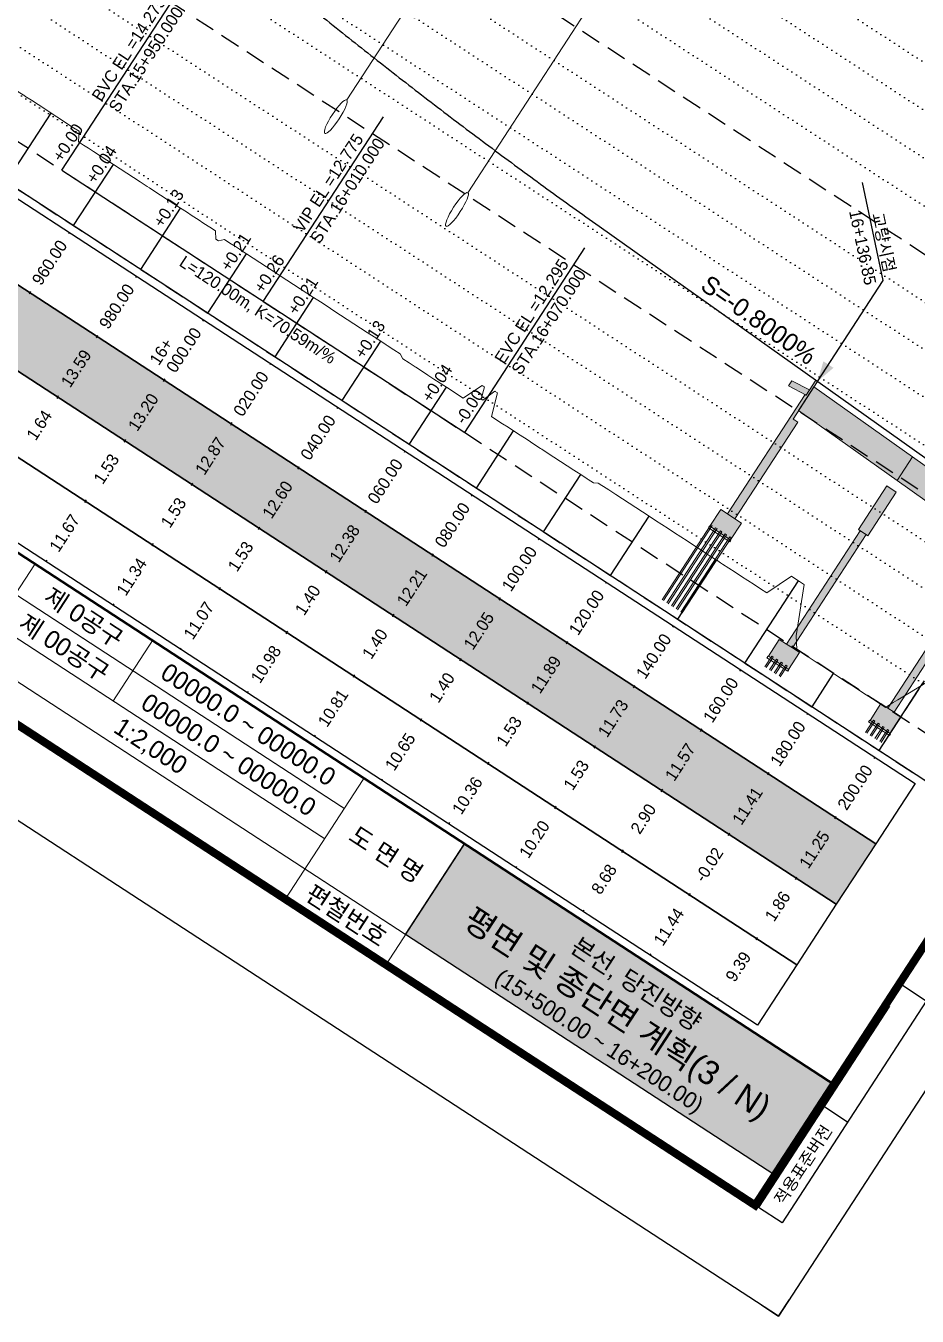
# Model space of a CAD drawing. Header units: millimetres. Extents: x 156921 to 159642, y 477538 to 479586.
# Drawn here: x 159113.5 to 159336.1, y 477537.7 to 477859.7 of the extents above; entities that cross this region are included whole.
import ezdxf
from ezdxf.enums import TextEntityAlignment as Align

# ---------------------------------------------------------------- set-up
doc = ezdxf.new("R2010")
doc.units = ezdxf.units.MM
doc.header["$MEASUREMENT"] = 0
for name, pattern in [('A-CENTR05', [10, 6.25, -1.25, 1.25, -1.25]), ('A-DASHD01', [0.75, 0.5, -0.25]), ('A-DOTLN01H', [0.125, 0, -0.125]), ('CONT', [2, 1, 1])]:
    doc.linetypes.add(name, pattern=pattern)
doc.layers.add('0_defpoints', color=123, linetype='Continuous', plot=False)
doc.layers.add('99_가이드라인', color=83, linetype='Continuous', plot=False)
for name, color, linetype in [('CX-BORD-LIN1', 4, 'Continuous'), ('CX-BORD-LIN2', 3, 'Continuous'), ('CX-BORD-TEX3', 6, 'Continuous'), ('CX-MISC', 2, 'Continuous'), ('WD_도곽', 7, 'Continuous'), ('WD_일반', 7, 'Continuous'), ('공통_인출선&문자', 7, 'Continuous'), ('종단_인출선_문자_해치등', 7, 'Continuous'), ('종단선형', 10, 'Continuous')]:
    doc.layers.add(name, color=color, linetype=linetype)
for name, color, linetype, lineweight in [('종단_교량', 212, 'CONT', 9), ('종단_횡단통로_수로암거_배수관', 122, 'CONT', 9), ('종단지반선&암선', 70, 'CONT', 9)]:
    doc.layers.add(name, color=color, linetype=linetype, lineweight=lineweight)
doc.styles.add('HM 7_굵은 표 문자', font='BAREUNDOTUMPRO3.TTF')
doc.styles.add('HM 8_표 문자', font='BAREUNDOTUMPRO1.TTF')
doc.styles.get("Standard").update_dxf_attribs({"font": 'BAREUNDOTUMPRO1.TTF'})
doc.styles.add('TB_TEXT', font='BAREUNDOTUMPRO1.TTF')
doc.styles.add('TB_WBTXT', font='BareunDotumPro3.ttf')

# ---------------------------------------------------------------- blocks, each defined once
blk = doc.blocks.new('WD-INDEX-1', base_point=(3990.45, -477.06))
at = {"true_color": 0xc8be96, "transparency": 33554687}
blk.add_hatch(color=253, dxfattribs=at).paths.add_polyline_path([(3880.45, -995.06), (3990.45, -995.06), (3990.45, -1022.06), (3880.45, -1022.06)])
at = {"layer": '0_defpoints', "linetype": 'ByBlock', "ltscale": 10}
blk.add_lwpolyline([(3880.45, -995.06), (3990.45, -995.06), (3990.45, -1022.06), (3880.45, -1022.06)], close=True, dxfattribs=at)
blk = doc.blocks.new('한맥도곽')
at = {"layer": '99_가이드라인'}
blk.add_lwpolyline([(0, 594), (841, 594), (841, 0), (0, 0)], close=True, dxfattribs=at)
at = {"layer": 'CX-BORD-LIN1', "const_width": 2}
blk.add_lwpolyline([(821, 20), (25, 20), (25, 574), (821, 574)], close=True, dxfattribs=at)
at = {"layer": 'CX-BORD-LIN1'}
for points, const_width in [([(821, 56), (25, 56)], 0.6), ([(681, 20), (681, 56)], 0.3)]:
    blk.add_lwpolyline(points, dxfattribs=dict(at, const_width=const_width))
at = {"layer": 'CX-BORD-LIN2'}
for p, q in [((829, 86.03), (821, 86.03)), ((829, 86.03), (829, 20)), ((822, 80), (822, 20)), ((829, 50), (821, 50)), ((829, 20), (822, 20))]:
    blk.add_line(p, q, dxfattribs=at)
at = {"layer": 'CX-BORD-LIN2', "const_width": 0.3}
for points in [[(583, 20), (583, 56)], [(618, 38), (618, 56)], [(711, 20), (711, 56)], [(681, 47), (553, 47)], [(681, 38), (553, 38)], [(821, 29), (553, 29)]]:
    blk.add_lwpolyline(points, dxfattribs=at)
at = {"layer": 'CX-MISC'}
blk.add_lwpolyline([(836, 0), (841, 0), (841, 5)], dxfattribs=at)
at = {"layer": 'CX-BORD-LIN1', "style": 'TB_TEXT'}
for tag, height, p in [('TR_RDAT5', 3.5, (342.5, 53)), ('TR_DGN5', 3.5, (476.12, 53)), ('TR_CHK5', 3.5, (506.12, 53)), ('TR_APP5', 3.5, (536.12, 53)), ('TR_RNUM5', 3, (310.11, 52.64)), ('TR_RDAT4', 3.5, (342.5, 47)), ('TR_DGN4', 3.5, (476.12, 47)), ('TR_CHK4', 3.5, (506.12, 47)), ('TR_APP4', 3.5, (536.12, 47)), ('TR_RNUM4', 3, (310.11, 46.64)), ('TR_RNUM3', 3, (310.11, 40.64)), ('TR_RDAT3', 3.5, (342.5, 41)), ('TR_DGN3', 3.5, (476.12, 41)), ('TR_CHK3', 3.5, (506.12, 41)), ('TR_APP3', 3.5, (536.12, 41)), ('TR_RNUM2', 3, (310.11, 34.64)), ('TR_RDAT2', 3.5, (342.5, 35)), ('TR_DGN2', 3.5, (476.12, 35)), ('TR_CHK2', 3.5, (506.12, 35)), ('TR_APP2', 3.5, (536.12, 35)), ('TR_RNUM1', 3, (310.11, 28.64)), ('TR_RDAT1', 3.5, (342.5, 29)), ('TR_DGN1', 3.5, (476.12, 29)), ('TR_CHK1', 3.5, (506.12, 29)), ('TR_APP1', 3.5, (536.12, 29))]:
    blk.add_attdef(tag, text='', height=height, dxfattribs=at).set_placement(p, align=Align.MIDDLE_CENTER)
for tag, p in [('TR_RCON5', (367.3, 53)), ('TR_RCON4', (367.3, 47)), ('TR_RCON3', (367.3, 41)), ('TR_RCON2', (367.3, 35)), ('TR_RCON1', (367.3, 29))]:
    blk.add_attdef(tag, text='', height=3.5, dxfattribs=at).set_placement(p, align=Align.MIDDLE_LEFT)
at = {"layer": 'CX-BORD-LIN2', "style": 'TB_TEXT'}
for tag, p in [('TD_VERSION', (825.5, 68.01)), ('적용표준버전', (825.5, 35))]:
    blk.add_attdef(tag, text='', height=3, rotation=90, dxfattribs=at).set_placement(p, align=Align.MIDDLE_CENTER)
at = {"layer": 'CX-BORD-TEX3', "style": 'TB_TEXT'}
for tag, height, p in [('노선이정', 4.5, (170.03, 51.46)), ('설계공구', 4.5, (568, 51.36)), ('설 계 사', 4.5, (170, 42.59)), ('시공공구', 4.5, (568, 42.69)), ('도 면 명', 4.5, (696, 43.19)), ('시 공 사', 4.5, (170, 33.59)), ('도면축척', 4.5, (568.29, 33.51)), ('건설분야', 4.5, (170, 25.13)), ('건설단계', 4.5, (240, 25.13)), ('도면번호', 4.5, (568.29, 24.79)), ('편철번호', 4.5, (696, 25)), ('개정번호', 3, (310.08, 23.66)), ('날짜', 3, (342.5, 23.66)), ('내   용', 3, (420.5, 23.66)), ('작성자', 3, (478, 23.66)), ('검토자', 3, (508, 23.66)), ('확인자', 3, (538, 23.66))]:
    blk.add_attdef(tag, text='', height=height, dxfattribs=at).set_placement(p, align=Align.MIDDLE)
at = {"layer": 'CX-BORD-TEX3'}
for tag, height, style, p in [('TD_LNDST', 4.5, 'TB_TEXT', (240, 51.5)), ('TD_DSECT', 4.5, 'TB_TEXT', (600.5, 51.5)), ('TD_DDIST', 4.5, 'TB_TEXT', (649.5, 51.5)), ('TD_DNAME_TOP', 4.5, 'TB_TEXT', (766, 50.12)), ('TD_CSECT', 4.5, 'TB_TEXT', (600.5, 42.5)), ('TD_CDIST', 4.5, 'TB_TEXT', (649.5, 42.5)), ('TD_DNAME_MAIN', 6, 'TB_WBTXT', (766, 41.47)), ('TD_CCOMP', 4.5, 'TB_TEXT', (240, 33.59)), ('TD_SCAL', 4.5, 'TB_TEXT', (632, 33.75)), ('TD_DNAME_BOT', 4, 'TB_TEXT', (766, 33.17)), ('TD_FIELD', 4.5, 'TB_TEXT', (205, 25.13)), ('TD_CSTEP', 4.5, 'TB_TEXT', (275.74, 25.13)), ('TD_DWGCODE', 4.5, 'TB_TEXT', (632, 24.79)), ('TD_DWGNO', 4.5, 'TB_TEXT', (766, 25))]:
    blk.add_attdef(tag, text='', height=height, dxfattribs=dict(at, style=style)).set_placement(p, align=Align.MIDDLE_CENTER)
at = {"layer": 'CX-BORD-TEX3', "style": 'TB_TEXT'}
for tag, height, width, p in [('TD_DCOMP', 4.5, 0.85, (240, 42.59)), ('TD_CNAME', 5, 0.8, (90, 27.6))]:
    blk.add_attdef(tag, text='', height=height, dxfattribs=dict(at, width=width)).set_placement(p, align=Align.MIDDLE_CENTER)

msp = doc.modelspace()

# ---------------------------------------------------------------- hatches: boundary and pattern name
at = {"layer": 'WD_일반', "true_color": 0xfffafa}
msp.add_hatch(color=7, dxfattribs=at).paths.add_polyline_path([(158719.03, 478050.61), (159325.73, 477655.52), (159315.9, 477640.43), (158709.21, 478035.52)], flags=0)
at = {"layer": '공통_인출선&문자', "linetype": 'ByBlock', "ltscale": 10, "true_color": 0xf5e1e6, "transparency": 33554521}
h = msp.add_hatch(color=254, dxfattribs=at)
h.dxf.hatch_style = 1
h.paths.add_polyline_path([(159331.1, 477746.22), (159334.92, 477752.09), (159310.31, 477769.55), (159306.49, 477763.69)])
h.paths.add_polyline_path([(159355.58, 477728.85), (159359.4, 477734.71), (159334.92, 477752.09), (159331.1, 477746.22)])
h.paths.add_polyline_path([(159323.78, 477732.42), (159330.87, 477743.31), (159328.52, 477744.84), (159321.43, 477733.95)])
h.paths.add_polyline_path([(159348.26, 477715.04), (159355.36, 477725.93), (159353.01, 477727.46), (159345.91, 477716.57)])
h.paths.add_polyline_path([(159330.31, 477688.39), (159347.84, 477715.31), (159346.33, 477716.3), (159328.8, 477689.37)])
h.paths.add_polyline_path([(159304.93, 477704.4), (159323.36, 477732.69), (159321.85, 477733.67), (159303.42, 477705.38)])
h.paths.add_polyline_path([(159290.56, 477736.65), (159306.26, 477760.77), (159305.58, 477761.22), (159305.09, 477761.54), (159306.49, 477763.69), (159310.31, 477769.55), (159311.21, 477770.94), (159310.79, 477771.21), (159309.21, 477768.78), (159308.39, 477767.52), (159308.12, 477767.66), (159288.71, 477737.85)])
h.paths.add_polyline_path([(159289.5, 477731.37), (159292.23, 477735.56), (159290.56, 477736.65), (159288.71, 477737.85), (159287.04, 477738.95), (159284.31, 477734.76), (159284.32, 477734.74), (159284.6, 477735.16), (159284.93, 477734.95), (159284.66, 477734.53), (159285.5, 477733.98), (159285.77, 477734.4), (159286.11, 477734.18), (159285.83, 477733.76), (159286.67, 477733.22), (159286.94, 477733.64), (159287.28, 477733.42), (159287.01, 477733), (159287.84, 477732.45), (159288.12, 477732.87), (159288.45, 477732.65), (159288.18, 477732.23), (159289.02, 477731.69), (159289.29, 477732.11), (159289.63, 477731.89), (159289.35, 477731.47)])
h.paths.add_polyline_path([(159303.96, 477699.06), (159306.69, 477703.25), (159304.93, 477704.4), (159303.42, 477705.38), (159301.66, 477706.53), (159298.94, 477702.34), (159299.52, 477701.95), (159299.8, 477702.37), (159300.13, 477702.15), (159299.86, 477701.74), (159300.7, 477701.19), (159300.97, 477701.61), (159301.3, 477701.39), (159301.03, 477700.97), (159301.87, 477700.43), (159302.14, 477700.85), (159302.48, 477700.63), (159302.2, 477700.21), (159303.04, 477699.66), (159303.31, 477700.08), (159303.65, 477699.86), (159303.38, 477699.44)])
h.paths.add_polyline_path([(159329.34, 477683.06), (159332.07, 477687.25), (159330.31, 477688.39), (159328.8, 477689.37), (159327.04, 477690.52), (159324.31, 477686.33), (159324.9, 477685.95), (159325.17, 477686.37), (159325.51, 477686.15), (159325.24, 477685.73), (159326.07, 477685.19), (159326.35, 477685.6), (159326.68, 477685.39), (159326.41, 477684.97), (159327.25, 477684.42), (159327.52, 477684.84), (159327.85, 477684.62), (159327.58, 477684.2), (159328.42, 477683.66), (159328.69, 477684.08), (159329.03, 477683.86), (159328.76, 477683.44)])
h.paths.add_polyline_path([(159308.39, 477767.52), (159309.21, 477768.78), (159304.75, 477771.09), (159303.93, 477769.83), (159308.12, 477767.66), (159308.14, 477767.69)])
at = {"layer": '종단선형', "linetype": 'ByBlock', "lineweight": -3}
msp.add_hatch(color=7, dxfattribs=at).paths.add_polyline_path([(159315.2, 477774.31), (159312.68, 477775.95), (159311.21, 477770.94)], flags=0)

# ---------------------------------------------------------------- linework, layer by layer
at = {"layer": 'WD_일반', "color": 55, "linetype": 'CONT'}
for p, q in [((159124.38, 477808.12), (159124.16, 477807.78)), ((159141.14, 477797.2), (159140.92, 477796.87)), ((159114.56, 477793.03), (159114.34, 477792.7)), ((159114.56, 477793.03), (159114.77, 477793.37)), ((159157.9, 477786.29), (159157.68, 477785.95)), ((159131.32, 477782.12), (159131.1, 477781.78)), ((159131.32, 477782.12), (159131.53, 477782.46)), ((159174.66, 477775.38), (159174.44, 477775.04)), ((159148.08, 477771.21), (159147.86, 477770.87)), ((159148.08, 477771.21), (159148.29, 477771.54)), ((159121.49, 477767.04), (159121.28, 477766.7)), ((159121.49, 477767.04), (159121.71, 477767.37)), ((159191.42, 477764.46), (159191.2, 477764.13)), ((159164.84, 477760.29), (159164.62, 477759.96)), ((159164.84, 477760.29), (159165.05, 477760.63)), ((159138.25, 477756.12), (159138.03, 477755.79)), ((159138.25, 477756.12), (159138.47, 477756.46)), ((159208.18, 477753.55), (159207.96, 477753.21)), ((159181.59, 477749.38), (159181.38, 477749.04)), ((159181.59, 477749.38), (159181.81, 477749.71)), ((159155.01, 477745.21), (159155.23, 477745.54)), ((159155.01, 477745.21), (159154.79, 477744.87)), ((159224.94, 477742.63), (159224.72, 477742.3)), ((159128.43, 477741.04), (159128.21, 477740.7)), ((159128.43, 477741.04), (159128.65, 477741.37)), ((159198.35, 477738.46), (159198.14, 477738.13)), ((159198.35, 477738.46), (159198.57, 477738.8)), ((159171.77, 477734.29), (159171.55, 477733.96)), ((159171.77, 477734.29), (159171.99, 477734.63)), ((159145.19, 477730.12), (159144.97, 477729.79)), ((159145.19, 477730.12), (159145.41, 477730.46)), ((159241.7, 477731.72), (159241.48, 477731.38)), ((159118.61, 477725.96), (159118.83, 477726.29)), ((159215.11, 477727.55), (159214.9, 477727.21)), ((159215.11, 477727.55), (159215.33, 477727.88)), ((159188.53, 477723.38), (159188.31, 477723.04)), ((159188.53, 477723.38), (159188.75, 477723.71)), ((159258.46, 477720.8), (159258.24, 477720.47)), ((159161.95, 477719.21), (159161.73, 477718.88)), ((159161.95, 477719.21), (159162.17, 477719.55)), ((159231.87, 477716.64), (159231.66, 477716.3)), ((159231.87, 477716.64), (159232.09, 477716.97)), ((159135.37, 477715.04), (159135.59, 477715.38)), ((159205.29, 477712.47), (159205.07, 477712.13)), ((159205.29, 477712.47), (159205.51, 477712.8)), ((159178.71, 477708.3), (159178.49, 477707.96)), ((159178.71, 477708.3), (159178.93, 477708.63)), ((159275.22, 477709.89), (159275, 477709.56)), ((159152.13, 477704.13), (159152.34, 477704.46)), ((159248.63, 477705.72), (159248.41, 477705.39)), ((159248.63, 477705.72), (159248.85, 477706.06)), ((159222.05, 477701.55), (159221.83, 477701.22)), ((159222.05, 477701.55), (159222.27, 477701.89)), ((159195.47, 477697.38), (159195.25, 477697.05)), ((159195.47, 477697.38), (159195.69, 477697.72)), ((159291.97, 477698.98), (159291.76, 477698.64)), ((159265.39, 477694.81), (159265.17, 477694.47)), ((159265.39, 477694.81), (159265.61, 477695.14)), ((159168.89, 477693.21), (159169.1, 477693.55)), ((159238.81, 477690.64), (159239.03, 477690.97)), ((159238.81, 477690.64), (159238.59, 477690.3)), ((159308.73, 477688.06), (159308.52, 477687.73)), ((159212.23, 477686.47), (159212.01, 477686.13)), ((159212.23, 477686.47), (159212.45, 477686.8)), ((159185.65, 477682.3), (159185.86, 477682.63)), ((159282.15, 477683.89), (159281.93, 477683.56)), ((159282.15, 477683.89), (159282.37, 477684.23)), ((159255.57, 477679.72), (159255.35, 477679.39)), ((159255.57, 477679.72), (159255.79, 477680.06)), ((159228.99, 477675.55), (159228.77, 477675.22)), ((159228.99, 477675.55), (159229.21, 477675.89)), ((159325.49, 477677.15), (159325.28, 477676.81)), ((159202.41, 477671.38), (159202.62, 477671.72)), ((159298.91, 477672.98), (159298.69, 477672.64)), ((159298.91, 477672.98), (159299.13, 477673.31)), ((159272.33, 477668.81), (159272.11, 477668.47)), ((159272.33, 477668.81), (159272.55, 477669.14)), ((159245.75, 477664.64), (159245.97, 477664.97)), ((159245.75, 477664.64), (159245.53, 477664.3)), ((159315.67, 477662.06), (159315.45, 477661.73)), ((159315.67, 477662.06), (159315.89, 477662.4)), ((159219.16, 477660.47), (159219.38, 477660.81)), ((159289.09, 477657.9), (159288.87, 477657.56)), ((159289.09, 477657.9), (159289.31, 477658.23)), ((159262.51, 477653.73), (159262.29, 477653.39)), ((159262.51, 477653.73), (159262.72, 477654.06)), ((159235.92, 477649.56), (159236.14, 477649.89)), ((159305.85, 477646.98), (159305.63, 477646.65)), ((159305.85, 477646.98), (159306.07, 477647.32)), ((159279.27, 477642.81), (159279.05, 477642.48)), ((159279.27, 477642.81), (159279.48, 477643.15)), ((159252.68, 477638.64), (159252.9, 477638.98)), ((159296.03, 477631.9), (159295.81, 477631.56)), ((159296.03, 477631.9), (159296.24, 477632.23)), ((159269.44, 477627.73), (159269.66, 477628.06)), ((159286.2, 477616.81), (159286.42, 477617.15))]:
    msp.add_line(p, q, dxfattribs=at)
at = {"layer": 'WD_일반', "color": 55, "linetype": 'CONT', "flags": 128}
for points in [[(158728.85, 478065.69), (159335.55, 477670.6), (159325.73, 477655.52), (158719.03, 478050.61), (158728.85, 478065.69)], [(158719.03, 478050.61), (159325.73, 477655.52), (159315.9, 477640.43), (158709.21, 478035.52), (158719.03, 478050.61)], [(158709.21, 478035.52), (159315.9, 477640.43), (159306.08, 477625.35), (158699.39, 478020.44), (158709.21, 478035.52)], [(158699.39, 478020.44), (159306.08, 477625.35), (159296.26, 477610.27), (158689.56, 478005.36), (158699.39, 478020.44)]]:
    msp.add_lwpolyline(points, dxfattribs=at)
at = {"layer": '공통_인출선&문자', "color": 230, "linetype": 'A-CENTR05', "flags": 128}
msp.add_lwpolyline([(159327.65, 477680.46), (159436.79, 477848.05)], dxfattribs=at)
at = {"layer": '종단_교량', "color": 212, "linetype": 'CONT', "flags": 128}
for points in [[(159308.39, 477767.52), (159310.79, 477771.21)], [(159310.79, 477771.21), (159311.21, 477770.94)], [(159303.93, 477769.83), (159304.75, 477771.09)], [(159308.39, 477767.52), (159303.93, 477769.83)], [(159304.75, 477771.09), (159309.21, 477768.78)], [(159311.21, 477770.94), (159305.09, 477761.54)], [(159310.31, 477769.55), (159306.49, 477763.69)], [(159309.21, 477768.78), (159308.39, 477767.52)], [(159310.31, 477769.55), (159334.92, 477752.09)], [(159288.71, 477737.85), (159308.14, 477767.69)], [(159308.14, 477767.69), (159308.39, 477767.52)], [(159305.09, 477761.54), (159305.58, 477761.22)], [(159306.49, 477763.69), (159331.1, 477746.22)], [(159306.26, 477760.77), (159290.56, 477736.65)], [(159305.58, 477761.22), (159306.26, 477760.77)], [(159334.92, 477752.09), (159331.1, 477746.22)], [(159334.92, 477752.09), (159331.1, 477746.22)], [(159334.92, 477752.09), (159359.4, 477734.71)], [(159331.1, 477746.22), (159355.58, 477728.85)], [(159321.43, 477733.95), (159328.52, 477744.84)], [(159330.87, 477743.31), (159323.78, 477732.42)], [(159328.52, 477744.84), (159330.87, 477743.31)], [(159287.04, 477738.95), (159284.31, 477734.76)], [(159288.71, 477737.85), (159287.04, 477738.95)], [(159290.56, 477736.65), (159288.71, 477737.85)], [(159290.56, 477736.65), (159288.71, 477737.85)], [(159292.23, 477735.56), (159290.56, 477736.65)], [(159284.6, 477735.16), (159272.4, 477716.43)], [(159272.74, 477716.22), (159284.93, 477734.95)], [(159285.77, 477734.4), (159273.57, 477715.67)], [(159273.91, 477715.45), (159286.11, 477734.18)], [(159286.94, 477733.64), (159274.75, 477714.91)], [(159275.08, 477714.69), (159287.28, 477733.42)], [(159288.12, 477732.87), (159275.92, 477714.14)], [(159276.26, 477713.92), (159288.45, 477732.65)], [(159283.95, 477734.39), (159284.22, 477734.81)], [(159289.31, 477730.9), (159283.95, 477734.39)], [(159284.22, 477734.81), (159284.31, 477734.76)], [(159284.31, 477734.76), (159289.5, 477731.37)], [(159284.31, 477734.76), (159289.5, 477731.37)], [(159284.93, 477734.95), (159284.6, 477735.16)], [(159286.11, 477734.18), (159285.77, 477734.4)], [(159287.28, 477733.42), (159286.94, 477733.64)], [(159288.45, 477732.65), (159288.12, 477732.87)], [(159289.5, 477731.37), (159292.23, 477735.56)], [(159303.42, 477705.38), (159321.85, 477733.67)], [(159323.36, 477732.69), (159304.93, 477704.4)], [(159323.78, 477732.42), (159321.43, 477733.95)], [(159321.85, 477733.67), (159323.36, 477732.69)], [(159289.29, 477732.11), (159277.09, 477713.38)], [(159277.43, 477713.16), (159289.63, 477731.89)], [(159289.63, 477731.89), (159289.29, 477732.11)], [(159289.59, 477731.32), (159289.31, 477730.9)], [(159289.5, 477731.37), (159289.59, 477731.32)], [(159328.8, 477689.37), (159346.33, 477716.3)], [(159347.84, 477715.31), (159330.31, 477688.39)], [(159298.94, 477702.34), (159301.66, 477706.53)], [(159301.66, 477706.53), (159303.42, 477705.38)], [(159304.93, 477704.4), (159303.42, 477705.38)], [(159303.42, 477705.38), (159304.93, 477704.4)], [(159304.93, 477704.4), (159306.69, 477703.25)], [(159298.07, 477699.72), (159299.8, 477702.37)], [(159300.13, 477702.15), (159298.4, 477699.5)], [(159298.58, 477701.97), (159298.85, 477702.39)], [(159303.77, 477698.59), (159298.58, 477701.97)], [(159298.85, 477702.39), (159298.94, 477702.34)], [(159303.96, 477699.06), (159298.94, 477702.34)], [(159298.94, 477702.34), (159303.96, 477699.06)], [(159299.24, 477698.96), (159300.97, 477701.61)], [(159301.3, 477701.39), (159299.58, 477698.74)], [(159299.8, 477702.37), (159300.13, 477702.15)], [(159300.41, 477698.19), (159302.14, 477700.85)], [(159302.48, 477700.63), (159300.75, 477697.97)], [(159300.97, 477701.61), (159301.3, 477701.39)], [(159302.14, 477700.85), (159302.48, 477700.63)], [(159306.69, 477703.25), (159303.96, 477699.06)], [(159301.59, 477697.43), (159303.31, 477700.08)], [(159303.65, 477699.86), (159301.92, 477697.21)], [(159303.31, 477700.08), (159303.65, 477699.86)], [(159304.05, 477699.01), (159303.77, 477698.59)], [(159303.96, 477699.06), (159304.05, 477699.01)], [(159324.31, 477686.33), (159327.04, 477690.52)], [(159327.04, 477690.52), (159328.8, 477689.37)], [(159330.31, 477688.39), (159328.8, 477689.37)], [(159328.8, 477689.37), (159330.31, 477688.39)], [(159330.31, 477688.39), (159332.07, 477687.25)], [(159323.21, 477683.35), (159325.17, 477686.37)], [(159325.51, 477686.15), (159323.54, 477683.13)], [(159323.96, 477685.97), (159324.23, 477686.39)], [(159329.07, 477682.64), (159323.96, 477685.97)], [(159324.23, 477686.39), (159324.31, 477686.33)], [(159329.34, 477683.06), (159324.31, 477686.33)], [(159324.31, 477686.33), (159329.34, 477683.06)], [(159324.38, 477682.58), (159326.35, 477685.6)], [(159326.68, 477685.39), (159324.71, 477682.37)], [(159325.17, 477686.37), (159325.51, 477686.15)], [(159325.55, 477681.82), (159327.52, 477684.84)], [(159327.85, 477684.62), (159325.89, 477681.6)], [(159326.35, 477685.6), (159326.68, 477685.39)], [(159327.52, 477684.84), (159327.85, 477684.62)], [(159326.73, 477681.06), (159328.69, 477684.08)], [(159329.03, 477683.86), (159327.06, 477680.84)], [(159328.69, 477684.08), (159329.03, 477683.86)]]:
    msp.add_lwpolyline(points, dxfattribs=at)
at = {"layer": '종단_교량', "color": 9, "linetype": 'CONT', "flags": 128}
for points in [[(159332.07, 477687.25), (159329.34, 477683.06)], [(159329.15, 477682.58), (159329.07, 477682.64)], [(159329.43, 477683), (159329.15, 477682.58)], [(159329.34, 477683.06), (159329.43, 477683)]]:
    msp.add_lwpolyline(points, dxfattribs=at)
at = {"layer": '종단_인출선_문자_해치등', "color": 197, "linetype": 'A-DOTLN01H', "ltscale": 10}
for p, q in [((158771.58, 478219.26), (159438.61, 477784.87)), ((158766.12, 478210.88), (159433.15, 477776.5)), ((158760.66, 478202.5), (159427.69, 477768.12)), ((158755.21, 478194.12), (159422.24, 477759.74)), ((158744.29, 478177.36), (159411.32, 477742.98)), ((158738.84, 478168.98), (159405.87, 477734.6)), ((158733.38, 478160.6), (159400.41, 477726.22)), ((158727.92, 478152.22), (159394.95, 477717.84)), ((158717.01, 478135.46), (159384.04, 477701.08)), ((158711.55, 478127.08), (159378.58, 477692.7)), ((158706.09, 478118.7), (159373.12, 477684.32)), ((158700.64, 478110.32), (159367.67, 477675.94))]:
    msp.add_line(p, q, dxfattribs=at)
at = {"layer": '종단_인출선_문자_해치등', "color": 195, "linetype": 'A-DASHD01', "ltscale": 10}
for p, q in [((158749.75, 478185.74), (159416.78, 477751.36)), ((158722.47, 478143.84), (159389.49, 477709.46)), ((158695.18, 478101.94), (159362.21, 477667.56)), ((158689.72, 478093.56), (159356.75, 477659.18))]:
    msp.add_line(p, q, dxfattribs=at)
at = {"layer": '종단_인출선_문자_해치등', "color": 7, "linetype": 'CONT', "ltscale": 10}
msp.add_line((158689.72, 478093.56), (159356.75, 477659.18), dxfattribs=at)
at = {"layer": '종단_인출선_문자_해치등', "color": 192, "linetype": 'CONT'}
for p, q in [((159108.71, 477820.71), (159119.88, 477837.87)), ((159125.47, 477809.79), (159135.41, 477825.06)), ((159142.23, 477798.88), (159152.17, 477814.15)), ((159175.75, 477777.05), (159185.39, 477791.85)), ((159192.51, 477766.14), (159202.15, 477780.94)), ((159209.27, 477755.22), (159218.55, 477769.48)), ((159226.03, 477744.31), (159235.32, 477758.58)), ((159259.55, 477722.48), (159269.19, 477737.28)), ((159276.31, 477711.57), (159285.95, 477726.37)), ((159293.07, 477700.65), (159306.43, 477721.17)), ((159309.83, 477689.74), (159315.22, 477698.03))]:
    msp.add_line(p, q, dxfattribs=at)
at = {"layer": '종단_인출선_문자_해치등', "color": 193, "linetype": 'CONT'}
for p, q in [((159158.99, 477787.97), (159168.63, 477802.76)), ((159242.79, 477733.39), (159252.08, 477747.66)), ((159326.59, 477678.82), (159337.12, 477695))]:
    msp.add_line(p, q, dxfattribs=at)
at = {"layer": '종단_횡단통로_수로암거_배수관', "color": 122, "linetype": 'CONT'}
for p, q in [((159193.65, 477841.18), (159250.09, 477927.86)), ((159223.91, 477818.02), (159281.94, 477907.13))]:
    msp.add_line(p, q, dxfattribs=at)
for centre in [(159190.92, 477836.99), (159221.18, 477813.83)]:
    msp.add_ellipse(centre, major_axis=(2.73, 4.19), ratio=0.2, dxfattribs=at)
at = {"layer": '종단선형', "color": 2, "linetype": 'CONT'}
for p, q in [((159122.55, 477823.63), (159152.56, 477869.72)), ((159172.83, 477790.89), (159202.84, 477836.98)), ((159122.55, 477823.63), (159223.11, 477758.15)), ((159223.11, 477758.15), (159253.12, 477804.23))]:
    msp.add_line(p, q, dxfattribs=at)
at = {"layer": '종단선형', "color": 20, "linetype": 'CONT', "flags": 128}
msp.add_lwpolyline([(158815.1, 478176.14), (159161.5, 477883.44), (159162.27, 477882.79), (159163.04, 477882.14), (159163.81, 477881.49), (159164.58, 477880.84), (159165.35, 477880.19), (159166.12, 477879.55), (159166.89, 477878.9), (159167.67, 477878.25), (159168.44, 477877.61), (159169.21, 477876.96), (159169.99, 477876.32), (159170.76, 477875.68), (159171.54, 477875.03), (159172.31, 477874.39), (159173.09, 477873.75), (159173.86, 477873.11), (159174.64, 477872.47), (159175.41, 477871.83), (159176.19, 477871.19), (159176.97, 477870.55), (159177.75, 477869.91), (159178.52, 477869.27), (159179.3, 477868.64), (159180.08, 477868), (159180.86, 477867.36), (159181.64, 477866.73), (159182.42, 477866.09), (159183.2, 477865.46), (159183.98, 477864.83), (159184.76, 477864.19), (159185.54, 477863.56), (159186.33, 477862.93), (159187.11, 477862.3), (159187.89, 477861.67), (159188.68, 477861.04), (159189.46, 477860.41), (159190.24, 477859.78), (159191.03, 477859.15), (159191.81, 477858.52), (159192.6, 477857.9), (159193.38, 477857.27), (159194.17, 477856.64), (159194.95, 477856.02), (159195.74, 477855.39), (159196.53, 477854.77), (159197.31, 477854.15), (159198.1, 477853.52), (159198.89, 477852.9), (159199.68, 477852.28), (159200.47, 477851.66), (159201.26, 477851.04), (159202.05, 477850.42), (159202.84, 477849.8), (159203.63, 477849.18), (159204.42, 477848.56), (159205.21, 477847.94), (159206, 477847.33), (159206.79, 477846.71), (159207.59, 477846.1), (159208.38, 477845.48), (159209.17, 477844.87), (159209.96, 477844.25), (159210.76, 477843.64), (159211.55, 477843.03), (159212.35, 477842.41), (159213.14, 477841.8), (159213.94, 477841.19), (159214.73, 477840.58), (159215.53, 477839.97), (159216.33, 477839.36), (159217.12, 477838.75), (159217.92, 477838.14), (159218.72, 477837.54), (159219.52, 477836.93), (159220.32, 477836.32), (159221.11, 477835.72), (159221.91, 477835.11), (159222.71, 477834.51), (159223.51, 477833.91), (159224.31, 477833.3), (159225.12, 477832.7), (159225.92, 477832.1), (159226.72, 477831.5), (159227.52, 477830.89), (159228.32, 477830.29), (159229.13, 477829.69), (159229.93, 477829.1), (159230.73, 477828.5), (159231.54, 477827.9), (159232.34, 477827.3), (159233.15, 477826.71), (159233.95, 477826.11), (159234.76, 477825.51), (159235.56, 477824.92), (159236.37, 477824.32), (159237.18, 477823.73), (159237.98, 477823.14), (159238.79, 477822.54), (159239.6, 477821.95), (159240.41, 477821.36), (159241.21, 477820.77), (159242.02, 477820.18), (159242.83, 477819.59), (159243.64, 477819), (159244.45, 477818.41), (159245.26, 477817.83), (159246.07, 477817.24), (159246.89, 477816.65), (159247.7, 477816.07), (159248.51, 477815.48), (159249.32, 477814.9), (159250.13, 477814.31), (159250.95, 477813.73), (159251.76, 477813.14), (159252.58, 477812.56), (159253.39, 477811.98), (159254.2, 477811.4), (159255.02, 477810.82), (159255.84, 477810.24), (159256.65, 477809.66), (159362.75, 477734.36)], dxfattribs=at)
at = {"layer": '종단선형', "color": 7, "linetype": 'CONT', "flags": 128}
msp.add_lwpolyline([(159311.21, 477770.94), (159327.58, 477796.08), (159322.42, 477820.54)], dxfattribs=at)
at = {"layer": '종단지반선&암선', "color": 70, "linetype": 'CONT', "flags": 128}
msp.add_lwpolyline([(159118.47, 478055.35), (159117.72, 478050.77), (159117.72, 478050.77), (159117.72, 478050.77), (159117.72, 478050.75), (159117.72, 478050.75), (159116.93, 478045.89), (159116.93, 478045.88), (159116.92, 478045.86), (159116.92, 478045.85), (159116.13, 478041), (159116.13, 478040.99), (159116.13, 478040.97), (159116.13, 478040.97), (159115.33, 478036.1), (159113.02, 478028.91), (159113.02, 478028.9), (159113.01, 478028.87), (159110.72, 478021.73), (159110.7, 478021.66), (159110.68, 478021.6), (159108.39, 478014.48), (159108.39, 478014.48), (159108.37, 478014.4), (159106.08, 478007.28), (159106.06, 478007.21), (159106.04, 478007.15), (159103.75, 478000.01), (159103.74, 477999.97), (159101.43, 477992.79), (159101.43, 477992.77), (159101.42, 477992.75), (159101.39, 477992.64), (159100.03, 477988.11), (159098.65, 477983.48), (159098.64, 477983.47), (159097.25, 477978.84), (159097.25, 477978.84), (159094.45, 477971.6), (159094.45, 477971.6), (159095.99, 477970.83), (159095.99, 477970.83), (159095.99, 477970.83), (159095.99, 477970.83), (159095.99, 477970.83), (159097.53, 477970.05), (159097.53, 477970.05), (159097.53, 477970.05), (159097.53, 477970.05), (159097.53, 477970.05), (159099.07, 477969.27), (159099.07, 477969.27), (159099.07, 477969.27), (159099.07, 477969.27), (159100.61, 477968.49), (159100.62, 477968.47), (159100.62, 477968.47), (159102.16, 477967.7), (159102.16, 477967.7), (159102.16, 477967.7), (159102.16, 477967.7), (159102.16, 477967.69), (159102.16, 477967.69), (159103.69, 477966.93), (159103.7, 477966.92), (159103.48, 477966.37), (159102.66, 477964.26), (159102.3, 477963.34), (159101.63, 477962.28), (159100.96, 477961.23), (159100.98, 477961.2), (159102, 477959.92), (159102, 477959.92), (159102, 477959.92), (159103.01, 477958.65), (159103.05, 477958.61), (159103.05, 477958.6), (159103.14, 477958.5), (159103.95, 477957.6), (159104.21, 477955.35), (159104.21, 477955.35), (159104.48, 477953.09), (159105.76, 477952.02), (159105.76, 477952.01), (159105.76, 477952.01), (159105.76, 477952.01), (159105.76, 477952.01), (159107.05, 477950.93), (159107.05, 477950.93), (159107.05, 477950.93), (159107.05, 477950.93), (159107.05, 477950.93), (159108.33, 477949.85), (159105.89, 477942.82), (159105.87, 477942.78), (159105.86, 477942.75), (159103.42, 477935.74), (159103.41, 477935.69), (159103.4, 477935.68), (159100.98, 477928.7), (159100.96, 477928.64), (159100.96, 477928.64), (159100.94, 477928.58), (159098.51, 477921.6), (159098.49, 477921.55), (159098.49, 477921.54), (159096.06, 477914.54), (159096.05, 477914.5), (159093.6, 477907.45), (159093.6, 477907.45), (159093.6, 477907.43), (159091.67, 477900.83), (159091.67, 477900.82), (159091.67, 477900.82), (159089.77, 477894.28), (159089.75, 477894.21), (159089.75, 477894.2), (159089.73, 477894.12), (159087.98, 477888.44), (159087.98, 477888.43), (159086.22, 477882.69), (159086.21, 477882.68), (159084.48, 477877.01), (159084.45, 477876.93), (159083.65, 477875.66), (159082.84, 477874.4), (159083.06, 477874.25), (159083.32, 477874.09), (159084.15, 477875.34), (159084.98, 477876.59), (159086.22, 477876.46), (159086.3, 477876.45), (159086.33, 477876.43), (159087.69, 477875.55), (159087.69, 477875.55), (159089.07, 477874.65), (159087.15, 477868.31), (159087.15, 477868.31), (159087.15, 477868.31), (159085.23, 477861.98), (159085.23, 477861.98), (159086.16, 477861.37), (159086.23, 477861.32), (159086.24, 477861.32), (159086.33, 477861.26), (159087.07, 477860.78), (159087.08, 477860.78), (159088.43, 477859.89), (159089.79, 477859.01), (159089.79, 477859.01), (159091.15, 477858.13), (159091.15, 477858.12), (159092.51, 477857.24), (159092.51, 477857.23), (159092.52, 477857.22), (159093.87, 477856.35), (159093.62, 477853.13), (159093.37, 477849.91), (159093.37, 477849.91), (159094.88, 477848.93), (159098.3, 477851.53), (159098.3, 477851.53), (159101.72, 477854.13), (159101.72, 477854.13), (159102.83, 477853.32), (159103.93, 477852.52), (159103.93, 477852.52), (159104.99, 477851.74), (159105.04, 477851.71), (159105.04, 477851.71), (159104.99, 477851.46), (159104.39, 477848.43), (159103.75, 477845.14), (159104.59, 477844.6), (159106.73, 477846.43), (159108.38, 477845.36), (159110.02, 477844.3), (159111.66, 477843.23), (159111.66, 477843.22), (159113.3, 477842.15), (159113.31, 477842.14), (159113.32, 477842.14), (159114.96, 477841.07), (159114.96, 477841.07), (159114.96, 477841.07), (159116.6, 477840), (159116.61, 477840), (159118.24, 477838.93), (159118.25, 477838.93), (159119.83, 477837.9), (159119.88, 477837.87), (159119.89, 477837.86), (159121.28, 477836.96), (159122.67, 477836.05), (159124.06, 477835.14), (159125.45, 477834.24), (159126.85, 477833.33), (159126.78, 477832.18), (159126.7, 477830.73), (159127.96, 477829.91), (159129.22, 477829.1), (159130.47, 477828.28), (159132.12, 477827.21), (159133.77, 477826.13), (159135.41, 477825.06), (159135.42, 477825.06), (159137.09, 477823.97), (159138.77, 477822.88), (159140.45, 477821.78), (159142.12, 477820.69), (159143.8, 477819.6), (159144.37, 477819.23), (159145.47, 477818.51), (159147.15, 477817.42), (159148.82, 477816.33), (159150.5, 477815.24), (159152.17, 477814.15), (159152.18, 477814.14), (159153.63, 477813.2), (159155.08, 477812.25), (159156.54, 477811.31), (159157.99, 477810.36), (159159.44, 477809.41), (159160.89, 477808.47), (159160.9, 477808.38), (159160.99, 477806.42), (159161.66, 477805.98), (159163.1, 477806.36), (159164.48, 477805.46), (159165.86, 477804.56), (159166.88, 477803.9), (159167.25, 477803.66), (159168.63, 477802.76), (159168.63, 477802.76), (159170.31, 477801.67), (159171.98, 477800.58), (159173.63, 477799.5), (159173.66, 477799.49), (159175.33, 477798.4), (159177.01, 477797.31), (159178.68, 477796.21), (159180.36, 477795.12), (159182.04, 477794.03), (159183.71, 477792.94), (159185.39, 477791.85), (159185.39, 477791.85), (159187.07, 477790.76), (159188.74, 477789.66), (159190.42, 477788.57), (159192.09, 477787.48), (159193.77, 477786.39), (159195.44, 477785.3), (159197.12, 477784.21), (159198.8, 477783.12), (159200.47, 477782.03), (159202.15, 477780.94), (159202.15, 477780.93), (159203.48, 477780.07), (159203.77, 477779.88), (159205.39, 477778.82), (159207.01, 477777.77), (159207.66, 477776.57), (159209.22, 477775.55), (159210.77, 477774.54), (159210.88, 477774.47), (159212.33, 477773.53), (159213.88, 477772.52), (159215.44, 477771.5), (159217, 477770.49), (159218.55, 477769.48), (159218.56, 477769.47), (159219.95, 477768.56), (159221.35, 477767.65), (159222.75, 477766.74), (159225.1, 477768.34), (159227.45, 477769.94), (159227.73, 477769.76), (159228.04, 477769.56), (159227.24, 477766.51), (159227.31, 477766.47), (159227.5, 477766.34), (159227.66, 477766.23), (159230.67, 477768.47), (159230.7, 477768.44), (159231.26, 477768.08), (159229.79, 477762.17), (159231.17, 477761.27), (159232.56, 477760.37), (159233.94, 477759.47), (159235.32, 477758.58), (159235.32, 477758.57), (159237, 477757.48), (159238.68, 477756.39), (159240.35, 477755.3), (159242.03, 477754.21), (159242.38, 477753.98), (159243.7, 477753.11), (159245.38, 477752.02), (159247.06, 477750.93), (159248.73, 477749.84), (159250.4, 477748.75), (159251.02, 477748.35), (159252.08, 477747.66), (159252.08, 477747.66), (159253.68, 477746.62), (159253.91, 477746.47), (159255.27, 477745.58), (159256.46, 477745.57), (159257.36, 477744.98), (159257.8, 477744.7), (159259.14, 477743.83), (159260.81, 477742.74), (159262.49, 477741.65), (159264.16, 477740.56), (159265.84, 477739.46), (159267.51, 477738.37), (159269.19, 477737.28), (159269.19, 477737.28), (159270.77, 477736.25), (159272.36, 477735.22), (159273.94, 477734.19), (159275.52, 477733.16), (159277.1, 477732.13), (159278.69, 477731.1), (159280.27, 477730.07), (159281.85, 477729.04), (159283.43, 477728.01), (159283.44, 477728), (159284.69, 477727.18), (159285.47, 477726.68), (159285.95, 477726.37), (159287.01, 477725.68), (159287.52, 477725.34), (159289.09, 477724.32), (159290.67, 477723.3), (159292.24, 477722.27), (159293.81, 477721.25), (159295.38, 477720.23), (159296.95, 477719.2), (159298.52, 477718.18), (159301.6, 477720.25), (159304.68, 477722.32), (159305.56, 477721.74), (159306.44, 477721.17), (159307.71, 477720.34), (159307.86, 477720.24), (159307.19, 477715.98), (159306.52, 477711.71), (159305.85, 477707.44), (159306.01, 477704.02), (159307.55, 477703.02), (159308.77, 477702.23), (159309.08, 477702.02), (159310.62, 477701.02), (159312.16, 477700.02), (159313.69, 477699.02), (159315.23, 477698.02), (159316.85, 477696.96), (159318.48, 477695.91), (159320.1, 477694.85), (159321.72, 477693.79), (159323.35, 477692.74), (159324.97, 477691.68), (159326.59, 477690.62), (159326.59, 477690.62), (159328.22, 477689.56), (159330.12, 477690.76), (159331.24, 477691.46), (159331.24, 477691.46), (159334.19, 477693.24), (159334.19, 477693.24), (159337.13, 477695.01), (159340.65, 477697.21), (159340.65, 477697.21), (159344.17, 477699.4), (159345.48, 477698.55), (159346.18, 477698.09), (159346.8, 477697.69), (159348.11, 477696.84), (159346.92, 477692.64), (159345.74, 477688.43), (159347.28, 477687.43), (159348.82, 477686.43), (159350.36, 477685.42), (159351.91, 477684.42), (159353.45, 477683.41), (159354.91, 477682.46), (159356.38, 477681.5), (159357.84, 477680.55), (159359.31, 477679.6), (159359.31, 477679.59), (159360.87, 477678.58), (159362.43, 477677.57), (159363.98, 477676.55), (159365.54, 477675.54), (159366.85, 477674.69)], dxfattribs=at)

# ---------------------------------------------------------------- block references
ref = msp.add_blockref('한맥도곽', (158596.74, 477996.59), dxfattribs=dict(rotation=326.9270375787892))
ref.add_attrib('TD_CDIST', '00000.0 ~ 00000.0', dxfattribs={"layer": 'CX-BORD-TEX3', "height": 4.5, "rotation": 326.927, "style": 'TB_TEXT'}).set_placement((159164.2, 477677.77), align=Align.MIDDLE_CENTER)
ref.add_attrib('TD_DNAME_MAIN', '평면 및 종단면 계획(3 / N)', dxfattribs={"layer": 'CX-BORD-TEX3', "height": 6, "rotation": 326.927, "style": 'TB_WBTXT'}).set_placement((159261.26, 477613.33), align=Align.MIDDLE_CENTER)
ref.add_attrib('TD_DNAME_TOP', '본선, 당진방향', dxfattribs={"layer": 'CX-BORD-TEX3', "height": 4.5, "rotation": 326.927, "style": 'TB_TEXT'}).set_placement((159265.98, 477620.58), align=Align.MIDDLE_CENTER)
ref.add_attrib('TD_DNAME_BOT', '(15+500.00 ~ 16+200.00)', dxfattribs={"layer": 'CX-BORD-TEX3', "height": 4, "rotation": 326.927, "style": 'TB_TEXT'}).set_placement((159256.73, 477606.38), align=Align.MIDDLE_CENTER)
ref.add_attrib('적용표준버전', '적용표준버전', dxfattribs={"layer": 'CX-BORD-LIN2', "height": 3, "rotation": 56.927, "style": 'TB_TEXT'}).set_placement((159307.59, 477575.44), align=Align.MIDDLE_CENTER)
ref.add_attrib('편철번호', '편철번호', dxfattribs={"layer": 'CX-BORD-TEX3', "height": 4.5, "rotation": 326.927, "style": 'TB_TEXT'}).set_placement((159193.62, 477637.73), align=Align.MIDDLE)
ref.add_attrib('도 면 명', '도 면 명', dxfattribs={"layer": 'CX-BORD-TEX3', "height": 4.5, "rotation": 326.927, "style": 'TB_TEXT'}).set_placement((159203.54, 477652.97), align=Align.MIDDLE)
ref.add_attrib('TD_DSECT', '제 0공구', dxfattribs={"layer": 'CX-BORD-TEX3', "height": 4.5, "rotation": 326.927, "style": 'TB_TEXT'}).set_placement((159128.05, 477712.05), align=Align.MIDDLE_CENTER)
ref.add_attrib('TD_SCAL', '1:2,000', dxfattribs={"layer": 'CX-BORD-TEX3', "height": 4.5, "rotation": 326.927, "style": 'TB_TEXT'}).set_placement((159144.76, 477679.98), align=Align.MIDDLE_CENTER)
ref.add_attrib('TD_CSECT', '제 00공구', dxfattribs={"layer": 'CX-BORD-TEX3', "height": 4.5, "rotation": 326.927, "style": 'TB_TEXT'}).set_placement((159123.14, 477704.51), align=Align.MIDDLE_CENTER)
ref.add_attrib('TD_DDIST', '00000.0 ~ 00000.0', dxfattribs={"layer": 'CX-BORD-TEX3', "height": 4.5, "rotation": 326.927, "style": 'TB_TEXT'}).set_placement((159169.11, 477685.31), align=Align.MIDDLE_CENTER)
at = {"layer": 'WD_도곽', "color": 9, "linetype": 'CONT', "rotation": 326.9270375787892}
msp.add_blockref('WD-INDEX-1', (159597.95, 478029.56), dxfattribs=at)

# ---------------------------------------------------------------- texts
at = {"layer": '종단_인출선_문자_해치등', "color": 7, "char_height": 3, "rotation": 56.927, "style": 'HM 8_표 문자'}
for s, insert, attachment_point in [('960.00', (159119.47, 477800.58), 5), ('980.00', (159136.23, 477789.66), 5), ('000.00', (159152.99, 477778.75), 5), ('16+', (159149.22, 477781.2), 6), ('020.00', (159169.75, 477767.83), 5), ('1.64', (159120.29, 477762.45), 9), ('040.00', (159186.51, 477756.92), 5), ('1.53', (159137.05, 477751.53), 9), ('060.00', (159203.27, 477746.01), 5), ('1.53', (159153.81, 477740.62), 9), ('080.00', (159220.03, 477735.09), 5), ('11.67', (159127.23, 477736.45), 9), ('1.53', (159170.57, 477729.7), 9), ('100.00', (159236.78, 477724.18), 5), ('11.34', (159143.99, 477725.54), 9), ('1.40', (159187.33, 477718.79), 9), ('120.00', (159253.54, 477713.26), 5), ('11.07', (159160.75, 477714.62), 9), ('1.40', (159204.09, 477707.88), 9), ('140.00', (159270.3, 477702.35), 5), ('10.98', (159177.51, 477703.71), 9), ('1.40', (159220.85, 477696.96), 9), ('160.00', (159287.06, 477691.43), 5), ('10.81', (159194.27, 477692.79), 9), ('1.53', (159237.61, 477686.05), 9), ('180.00', (159303.82, 477680.52), 5), ('10.65', (159211.03, 477681.88), 9), ('1.53', (159254.37, 477675.13), 9), ('200.00', (159320.58, 477669.61), 5), ('10.36', (159227.79, 477670.96), 9), ('2.90', (159271.13, 477664.22), 9), ('10.20', (159244.55, 477660.05), 9), ('-0.02', (159287.89, 477653.31), 9), ('8.68', (159261.31, 477649.14), 9), ('1.86', (159304.65, 477642.39), 9), ('11.44', (159278.07, 477638.22), 9), ('9.39', (159294.83, 477627.31), 9)]:
    msp.add_mtext(s, dxfattribs=dict(at, insert=insert, attachment_point=attachment_point))
at = {"layer": '종단_인출선_문자_해치등', "color": 10, "char_height": 3, "attachment_point": 9, "rotation": 56.927, "style": 'HM 7_굵은 표 문자'}
for s, insert in [('13.59', (159130.12, 477777.53)), ('13.20', (159146.88, 477766.62)), ('12.87', (159163.64, 477755.7)), ('12.60', (159180.4, 477744.79)), ('12.38', (159197.16, 477733.87)), ('12.21', (159213.92, 477722.96)), ('12.05', (159230.67, 477712.05)), ('11.89', (159247.43, 477701.13)), ('11.73', (159264.19, 477690.22)), ('11.57', (159280.95, 477679.3)), ('11.41', (159297.71, 477668.39)), ('11.25', (159314.47, 477657.47))]:
    msp.add_mtext(s, dxfattribs=dict(at, insert=insert))
at = {"layer": '종단선형', "color": 3, "char_height": 3}
for s, insert, attachment_point, rotation in [('BVC EL =14.275', (159132.35, 477840.52), 7, 56.927), ('STA.15+950.000', (159134.03, 477839.43), 1, 56.927), ('+0.00', (159122.53, 477825.43), 7, 56.927), ('VIP EL =12.775', (159182.63, 477807.77), 7, 56.927), ('+0.04', (159130.91, 477819.98), 7, 56.927), ('STA.16+010.000', (159184.31, 477806.68), 1, 56.927), ('+0.13', (159147.67, 477809.06), 7, 56.927), ('+0.21', (159164.43, 477798.15), 7, 56.927), ('L=120.00m, K=70.59m/%', (159172.28, 477790.05), 2, 326.927), ('+0.26', (159172.81, 477792.69), 7, 56.927), ('EVC EL =12.295', (159232.91, 477775.03), 7, 56.927), ('STA.16+070.000', (159234.58, 477773.94), 1, 56.927), ('+0.21', (159181.19, 477787.23), 7, 56.927), ('+0.13', (159197.95, 477776.32), 7, 56.927), ('+0.04', (159214.71, 477765.41), 7, 56.927), ('-0.00', (159223.09, 477759.95), 7, 56.927)]:
    msp.add_mtext(s, dxfattribs=dict(at, insert=insert, attachment_point=attachment_point, rotation=rotation))
at = {"layer": '종단선형', "color": 7, "char_height": 3, "rotation": 281.927}
for s, insert, attachment_point in [('16+136.85', (159325.93, 477795.36), 3), ('교량시점', (159327.56, 477797.88), 9)]:
    msp.add_mtext(s, dxfattribs=dict(at, insert=insert, attachment_point=attachment_point))
at = {"layer": '종단선형', "color": 10, "insert": (159295.2, 477784.39), "char_height": 4.5, "attachment_point": 8, "rotation": 324.6364, "style": 'HM 7_굵은 표 문자'}
msp.add_mtext('S=-0.8000%', dxfattribs=at)

doc.saveas('drawing.dxf')
